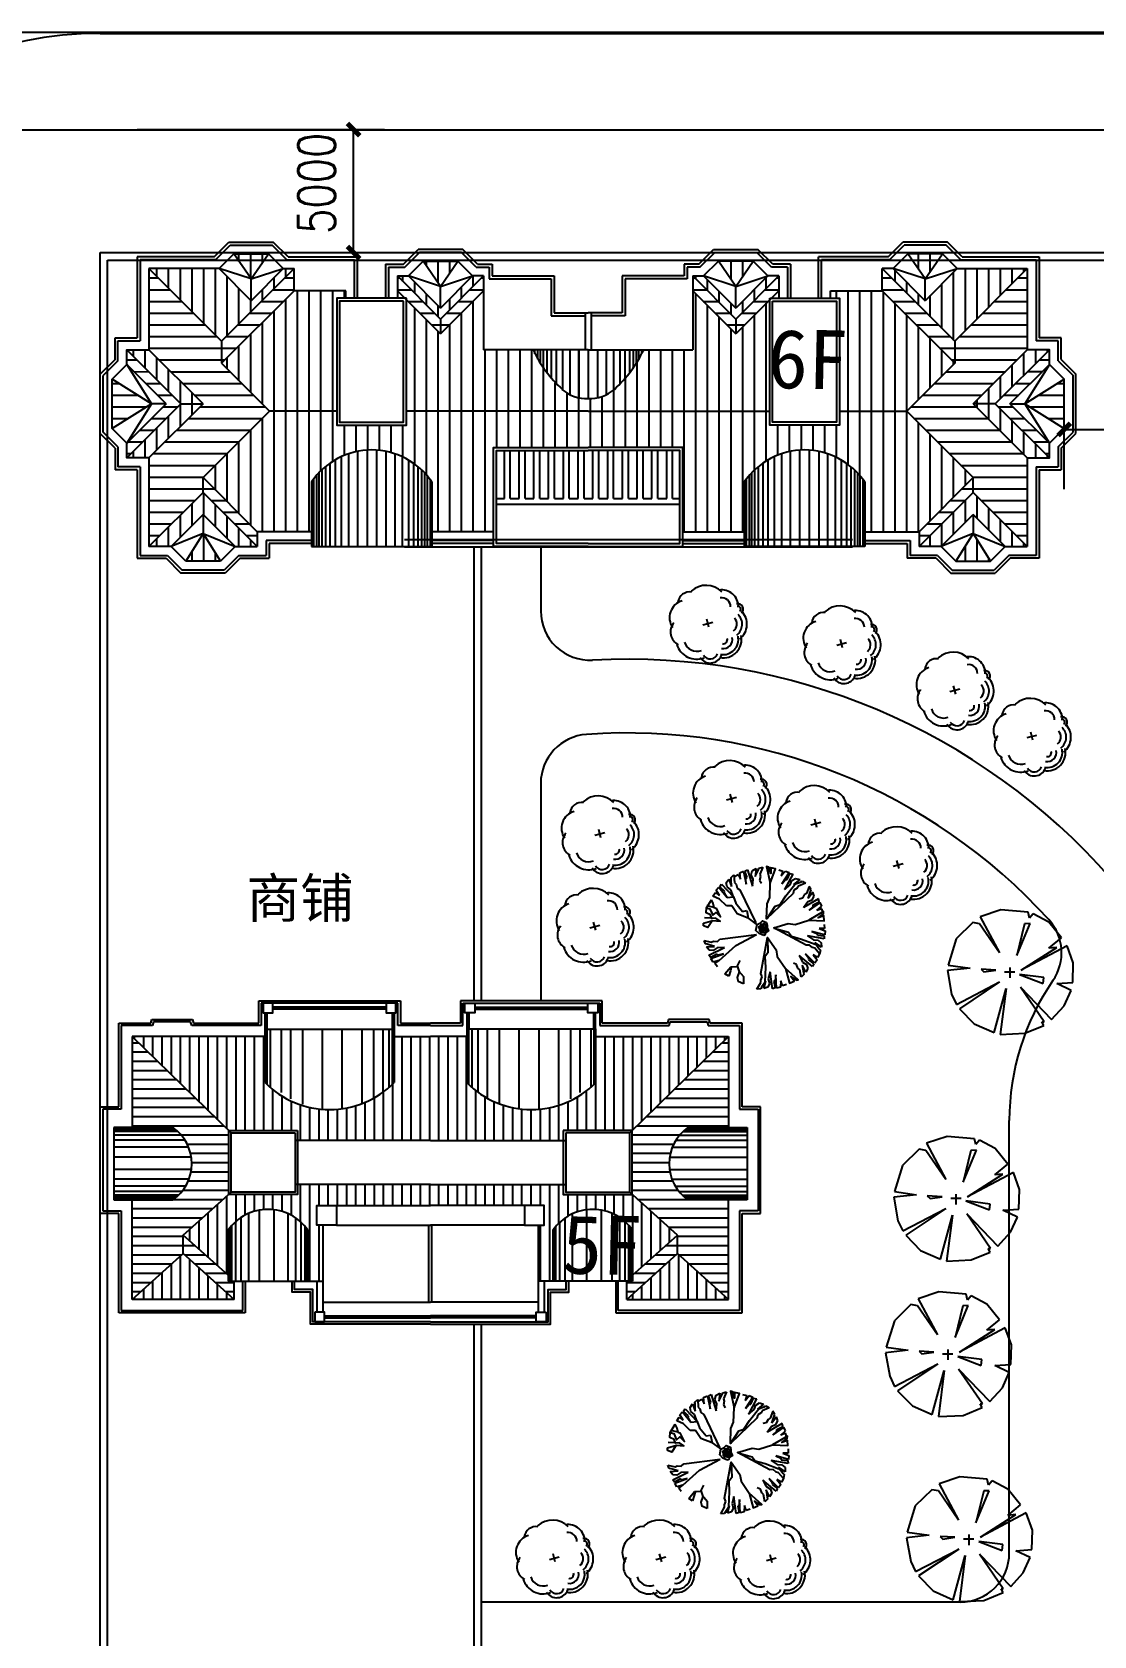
# Model space of a CAD drawing. Extents: x 225694 to 1397201, y -46174 to 794826.
# Drawn here: x 393711 to 436873, y 621625 to 686848 of the extents above; entities that cross this region are included whole.
import ezdxf
from ezdxf.enums import TextEntityAlignment as Align

# ---------------------------------------------------------------- set-up
doc = ezdxf.new("R2010")
doc.units = 0
doc.header["$LTSCALE"] = 0.5
doc.header["$MEASUREMENT"] = 0
doc.linetypes.add('X11', pattern=[6, 5, -1])
for name, color, linetype in [('0-PD', 223, 'Continuous'), ('08-树', 73, 'Continuous'), ('2', 3, 'Continuous'), ('KJ', 8, 'Continuous'), ('PUB_DIM', 3, 'Continuous'), ('ZJ', 7, 'Continuous'), ('屋顶', 135, 'Continuous'), ('树', 124, 'Continuous'), ('红线', 1, 'Continuous'), ('细', 95, 'Continuous'), ('路', 40, 'Continuous')]:
    doc.layers.add(name, color=color, linetype=linetype)
doc.styles.add('DIM_FONT', font='SIMPLEX.shx', dxfattribs={"width": 0.8})
doc.styles.add('等线体', font='')
doc.styles.get('等线体').set_extended_font_data('黑体')
doc.dimstyles.new('DIMN500', dxfattribs={"dimscale": 5, "dimtxt": 300, "dimasz": 100, "dimexe": 250, "dimexo": 300, "dimgap": 150, "dimtad": 1, "dimdec": 0, "dimzin": 0, "dimdsep": 46, "dimtxsty": 'DIM_FONT', "dimcen": 0.09, "dimclrt": 7, "dimazin": 2, "dimtfac": 1, "dimtdec": 0, "dimtix": 1, "dimtmove": 2, "dimatfit": 3, "dimfxl": 1, "dimtolj": 1, "dimtzin": 0, "dimarcsym": 0})
pattern_1 = [(0, (-2429662.5, -3656551.4), (0, 476.25), [])]
pattern_2 = [(90, (-2429662.5, -3656551.4), (-476.25, 3e-14), [])]

# ---------------------------------------------------------------- blocks, each defined once
blk = doc.blocks.new('批杷')
at = {"layer": '08-树', "color": 124}
for p, q in [((-208, 2577), (-55, 2613)), ((-55, 2613), (-172, 2330)), ((-1537, 1977), (-1438, 2120)), ((-1504, 1809), (-1537, 1977)), ((-1438, 2120), (-1325, 1821)), ((-1344, 2194), (-1224, 2295)), ((-1333, 2120), (-1344, 2194)), ((-1325, 1821), (-1333, 2120)), ((-1224, 2295), (-1200, 1990)), ((-1206, 2233), (-1054, 2316)), ((-1200, 1990), (-1137, 1917)), ((-1054, 2316), (-959, 2128)), ((-983, 2387), (-831, 2446)), ((-959, 2128), (-983, 2387)), ((-831, 2446), (-723, 1917)), ((-784, 2446), (-678, 2505)), ((-689, 2188), (-784, 2446)), ((-735, 2140), (-689, 2188)), ((-723, 1917), (-735, 2140)), ((-678, 2505), (-475, 1835)), ((-524, 2306), (-478, 2470)), ((-441, 2129), (-524, 2306)), ((-478, 2470), (-326, 2553)), ((-475, 1835), (-441, 2129)), ((-326, 2553), (-360, 2236)), ((-360, 2236), (-231, 2506)), ((-231, 2506), (-208, 2577)), ((-148, 2236), (-183, 2083)), ((-183, 2083), (-111, 1966)), ((-172, 2330), (-148, 2236)), ((296, 2576), (142, 2607)), ((601, 2507), (767, 2457)), ((767, 2457), (700, 2258)), ((700, 2258), (866, 2457)), ((1016, 2391), (717, 1941)), ((717, 1941), (866, 2108)), ((1166, 2324), (833, 1708)), ((866, 2457), (1016, 2391)), ((866, 2108), (933, 2108)), ((933, 2108), (1049, 2357)), ((1049, 2357), (1166, 2324)), ((1066, 1891), (1132, 2074)), ((1132, 2074), (1282, 2158)), ((1448, 2108), (1199, 1908)), ((1199, 1908), (1481, 2008)), ((1282, 2158), (1448, 2108)), ((1681, 1958), (1398, 1841)), ((1481, 2008), (1548, 2041)), ((1548, 2041), (1681, 1958)), ((-2080, 1437), (-1981, 1580)), ((-1806, 1311), (-2080, 1437)), ((-1981, 1580), (-1812, 1455)), ((-1950, 1675), (-1841, 1796)), ((-1812, 1455), (-1950, 1675)), ((-1841, 1796), (-1506, 1373)), ((-1530, 1034), (-1806, 1311)), ((-1799, 1818), (-1731, 1918)), ((-1597, 1630), (-1799, 1818)), ((-1731, 1918), (-1248, 1412)), ((-1618, 1567), (-1597, 1630)), ((-1506, 1373), (-1618, 1567)), ((-1506, 1373), (-1248, 1412)), ((-1351, 1689), (-1504, 1809)), ((-1248, 1412), (-1351, 1689)), ((-1248, 1412), (-1154, 1152)), ((-1137, 1917), (-1099, 1765)), ((-1099, 1765), (-982, 1692)), ((-982, 1692), (-335, 346)), ((1182, 1542), (102, 510)), ((833, 1708), (1066, 1891)), ((1215, 1675), (1182, 1542)), ((1348, 1758), (1215, 1675)), ((1398, 1841), (1348, 1758)), ((1556, 1354), (1424, 1318)), ((1636, 1489), (1556, 1354)), ((2206, 1320), (1599, 973)), ((1718, 1541), (1636, 1489)), ((1828, 1826), (1718, 1541)), ((1789, 1343), (1882, 1628)), ((1983, 1597), (1789, 1343)), ((1914, 1695), (1828, 1826)), ((1882, 1628), (1914, 1695)), ((1957, 1281), (2037, 1432)), ((2037, 1432), (1983, 1597)), ((2242, 1205), (2206, 1320)), ((-2340, 954), (-2143, 1291)), ((-1312, 1034), (-1530, 1034)), ((-1095, 717), (-1312, 1034)), ((-1154, 1152), (-877, 816)), ((-640, 538), (-1095, 717)), ((-877, 816), (-699, 855)), ((-699, 855), (-640, 538)), ((1599, 973), (1776, 1210)), ((1776, 1210), (1957, 1281)), ((2276, 1172), (1834, 862)), ((1834, 862), (1997, 1016)), ((1995, 1082), (2242, 1205)), ((1997, 1016), (1995, 1082)), ((2151, 853), (2346, 1024)), ((2349, 925), (2151, 853)), ((2346, 1024), (2276, 1172)), ((2403, 760), (2349, 925)), ((-2459, 222), (-2459, 340)), ((-640, 538), (-264, 261)), ((1708, -563), (393, 145)), ((2464, -143), (1944, 3)), ((1944, 3), (2149, -88)), ((2450, 115), (2240, 117)), ((2240, 117), (2481, 20)), ((2447, 288), (2450, 115)), ((2481, 20), (2464, -143)), ((-2383, -509), (-2442, -364)), ((-2442, -364), (-2145, -435)), ((-2310, -521), (-2383, -509)), ((-2342, -622), (-2022, -607)), ((-2236, -760), (-2342, -622)), ((-2022, -607), (-2310, -521)), ((-2145, -435), (-2055, -397)), ((-2055, -397), (-1899, -408)), ((-1899, -408), (-1794, -320)), ((-1825, -1182), (-1154, -571)), ((-1794, -320), (-313, -120)), ((-1154, -571), (-313, -120)), ((-131, -1714), (136, -244)), ((1845, -553), (1708, -563)), ((2447, -305), (1759, -180)), ((1759, -180), (2005, -344)), ((1965, -654), (1845, -553)), ((2005, -344), (2199, -351)), ((2329, -641), (2062, -466)), ((2062, -466), (2244, -703)), ((2149, -88), (2169, -151)), ((2169, -151), (2443, -185)), ((2199, -351), (2325, -467)), ((2325, -467), (2329, -641)), ((2443, -185), (2447, -305)), ((-2240, -963), (-1609, -660)), ((-2166, -1058), (-2240, -963)), ((-2067, -780), (-2236, -760)), ((-1925, -924), (-2166, -1058)), ((-2158, -1104), (-1652, -917)), ((-2076, -1246), (-2158, -1104)), ((-1825, -1182), (-2076, -1246)), ((-1905, -671), (-2067, -780)), ((-1996, -1305), (-1825, -1182)), ((-1871, -963), (-1925, -924)), ((-1609, -660), (-1905, -671)), ((-1652, -917), (-1871, -963)), ((1321, -1348), (1197, -1290)), ((1429, -980), (1563, -1244)), ((1968, -1427), (1429, -980)), ((1563, -1244), (1729, -1345)), ((1680, -912), (1814, -1091)), ((2062, -1293), (1680, -912)), ((1814, -1091), (1801, -1156)), ((1801, -1156), (2023, -1319)), ((2060, -676), (1965, -654)), ((1994, -957), (2157, -1159)), ((2176, -1062), (1994, -957)), ((2258, -908), (2060, -676)), ((2157, -1159), (2062, -1293)), ((2258, -908), (2176, -1062)), ((2244, -703), (2296, -756)), ((2296, -756), (2258, -908)), ((-1891, -1443), (-1996, -1305)), ((-1431, -1818), (-1589, -1719)), ((-138, -1986), (-80, -1841)), ((-80, -1841), (-131, -1714)), ((249, -1643), (169, -1928)), ((169, -1928), (222, -2115)), ((342, -2337), (249, -1643)), ((480, -1763), (457, -1986)), ((502, -2303), (480, -1763)), ((1377, -1495), (1321, -1348)), ((1449, -1560), (1377, -1495)), ((1508, -1860), (1449, -1560)), ((1615, -1746), (1508, -1860)), ((1553, -1378), (1596, -1674)), ((1700, -1661), (1553, -1378)), ((1596, -1674), (1615, -1746)), ((1782, -1508), (1700, -1661)), ((1729, -1345), (1782, -1508)), ((2023, -1319), (1968, -1427)), ((-837, -2135), (-1055, -2036)), ((-290, -2343), (-130, -2083)), ((-133, -2333), (-290, -2343)), ((-130, -2083), (-138, -1986)), ((-99, -2267), (-133, -2333)), ((71, -2020), (-99, -2267)), ((-14, -2328), (71, -2020)), ((150, -2270), (-14, -2328)), ((222, -2115), (150, -2270)), ((456, -2295), (342, -2337)), ((457, -1986), (403, -2025)), ((403, -2025), (456, -2295)), ((662, -2269), (502, -2303)), ((679, -2009), (662, -2269)), ((743, -2210), (679, -2009)), ((907, -2153), (743, -2210))]:
    blk.add_line(p, q, dxfattribs=at)
for points in [[(252, 1958), (468, 2540), (268, 2590), (268, 2357), (185, 2607), (102, 2640), (252, 1958)], [(119, 527), (102, 510), (119, 1126), (235, 1375), (252, 1958)], [(119, 527), (451, 1026), (650, 1093), (883, 1442), (1249, 1908)], [(-2459, 340), (-2083, 439), (-1787, 420), (-1965, 538), (-2123, 519), (-2182, 677), (-2360, 756), (-2340, 954), (-2202, 915), (-2083, 657), (-1945, 776), (-1767, 598), (-1925, 915), (-2024, 954), (-2063, 1133), (-2143, 1291)], [(-2024, 974), (-2202, 1014), (-2321, 1034)], [(1816, 451), (2437, 425), (2423, 630), (2201, 558), (2413, 714), (2419, 804), (1816, 451)], [(-2103, 439), (-2281, 162), (-2459, 222)], [(-2143, 538), (-2419, 558)], [(414, 135), (393, 145), (984, 320), (1257, 286), (1816, 451)], [(414, 135), (992, -27), (1117, -196), (1521, -309), (2077, -513)], [(133, -267), (157, -867), (35, -1038), (52, -1457), (30, -2049)], [(133, -267), (136, -244), (485, -752), (537, -1022), (866, -1503)], [(-1352, -1442), (-1095, -1422), (-976, -1185)], [(-1589, -1719), (-1352, -1442)], [(-1332, -1462), (-1371, -1601), (-1431, -1818)], [(-1095, -1403), (-1015, -1640)], [(-1015, -1640), (-1095, -1878), (-1055, -2036)], [(-1035, -1601), (-837, -1838), (-837, -2135)], [(866, -1503), (1034, -2102), (1225, -2025), (1088, -1836), (1302, -1989), (1388, -1967), (866, -1503)]]:
    blk.add_lwpolyline(points, dxfattribs=at)
for points in [[(-14, -172), (-197, -89), (-330, 44), (-280, 277), (-147, 344), (-64, 427), (102, 360), (119, 244), (119, 144), (185, 27), (52, -56), (36, -139)], [(-35, -51), (-138, -31), (-178, 9), (-178, 88), (-187, 117), (-207, 191), (-138, 236), (-109, 300), (-20, 290), (5, 330), (34, 270), (59, 251), (54, 147), (103, 93), (103, 48), (79, 38), (64, -11), (39, -26), (24, -51)], [(-114, 33), (-138, 78), (-138, 132), (-104, 196), (-99, 226), (-54, 246), (-40, 201), (-15, 206), (-5, 191), (20, 157), (29, 127), (29, 97), (15, 48), (10, 33), (-5, 18), (-25, 18), (-25, -1), (-64, -1), (-69, 18), (-79, 28)], [(-74, 112), (-64, 167), (-40, 172), (-30, 152), (-10, 132), (-10, 107), (-30, 93), (-30, 78), (-49, 83), (-74, 93)]]:
    blk.add_lwpolyline(points, close=True, dxfattribs=at)
blk = doc.blocks.new('桂花')
at = {"layer": '08-树', "linetype": 'ByBlock'}
for p, q in [((0, 0), (-316, 0)), ((-149, -187), (-149, 195))]:
    blk.add_line(p, q, dxfattribs=at)
for centre, radius, start, end in [((-612, 656), 626, 75.25333, 173.88926), ((-367, 1210), 204, 31.9374, 177.28646), ((-367, 1210), 110, 31.9374, 177.28646), ((79, 732), 688, 22.6842, 120.58139), ((79, 732), 509, 22.6842, 120.58139), ((-743, 93), 815, 118.84094, 207.99249), ((-612, 656), 332, 75.25333, 173.88926), ((79, 732), 314, 22.6842, 120.58139), ((574, 395), 344, 335.05145, 87.04818), ((574, 395), 565, 335.05145, 87.04818), ((574, 395), 687, 335.05145, 87.04818), ((574, 395), 158, 335.05145, 87.04818), ((868, -183), 294, 286.7742, 55.27854), ((868, -183), 443, 286.7742, 55.27854), ((-1031, -465), 437, 155.37629, 247.63718), ((287, -545), 475, 271.89809, 6.29095), ((287, -545), 769, 271.89809, 6.29095), ((-552, -692), 652, 181.43938, 289.22617), ((-59, -897), 543, 216.09834, 316.34387)]:
    blk.add_arc(centre, radius, start, end, dxfattribs=at)
blk = doc.blocks.new('GUIHUA')
at = {"layer": '树', "linetype": 'ByBlock', "xscale": 1.0944, "yscale": 1.0944, "zscale": 1.0944}
blk.add_blockref('桂花', (169, -8), dxfattribs=at)
blk = doc.blocks.new('棕榈')
at = {"layer": '树', "color": 64, "linetype": 'Continuous'}
for p, q in [((-172, 1067), (-553, 940)), ((-553, 940), (-196, 270)), ((336, 1025), (-172, 1067)), ((360, 916), (336, 1025)), ((426, 996), (360, 916)), ((717, 842), (426, 996)), ((-688, 831), (-995, 530)), ((-566, 808), (-688, 831)), ((-196, 270), (-566, 808)), ((127, 220), (373, 813)), ((270, 808), (127, 220)), ((373, 813), (270, 808)), ((953, 551), (717, 842)), ((-995, 530), (-1146, 45)), ((1056, 402), (209, -50)), ((209, -50), (863, 371)), ((715, 357), (953, 551)), ((863, 371), (715, 357)), ((1170, 85), (1056, 402)), ((-1146, 45), (-738, -11)), ((0, -192), (0, 0)), ((1159, -278), (1170, 85)), ((-738, -11), (-1159, -58)), ((-1159, -58), (-1080, -495)), ((-990, -683), (-193, -267)), ((-193, -267), (-937, -763)), ((-537, -32), (-487, -82)), ((-265, -48), (-537, -32)), ((-487, -82), (-265, -48)), ((88, -84), (-103, -84)), ((177, -127), (611, -294)), ((625, -185), (177, -127)), ((611, -294), (625, -185)), ((863, -297), (1159, -278)), ((1130, -424), (863, -297)), ((-1080, -495), (-990, -683)), ((-294, -1205), (-73, -388)), ((-73, -388), (-180, -1239)), ((633, -1004), (193, -363)), ((193, -363), (770, -961)), ((1003, -707), (1130, -424)), ((-937, -763), (-662, -1041)), ((770, -961), (1003, -707)), ((-662, -1041), (-294, -1205)), ((275, -1218), (627, -1072)), ((627, -1072), (590, -1004)), ((590, -1004), (633, -1004)), ((-180, -1239), (275, -1218))]:
    blk.add_line(p, q, dxfattribs=at)
blk = doc.blocks.new('_ArchTick')
at = {"color": 0, "linetype": 'ByBlock'}
blk.add_lwpolyline([(-0.5, -0.5, 0.4, 0.4, 0), (0.5, 0.5, 0.4, 0.4, 0)], format="xyseb", dxfattribs=at)
blk = doc.blocks.new('*U52')
at = {"color": 0, "lineweight": -2}
for p, q in [((397983, 682879), (408030, 682879)), ((406780, 677879), (406780, 682879)), ((406780, 682879), (406780, 682879)), ((406780, 682879), (406780, 682879)), ((397983, 677879), (408030, 677879)), ((406780, 677879), (406780, 677879)), ((406780, 677879), (406780, 677879))]:
    blk.add_line(p, q, dxfattribs=at)
at = {"layer": 'DEFPOINTS', "color": 0}
for p in [(396483, 682879), (396483, 677879)]:
    blk.add_point(p, dxfattribs=at)
at = {"color": 0, "lineweight": -2, "xscale": 500, "yscale": 500, "zscale": 500}
for p, rotation in [((406780, 682879), 270), ((406780, 677879), 90)]:
    blk.add_blockref('_ArchTick', p, dxfattribs=dict(at, rotation=rotation))
at = {"color": 7, "insert": (405280, 680700), "char_height": 1500, "width": 0.000000001, "attachment_point": 5, "rotation": 90, "style": 'DIM_FONT'}
blk.add_mtext('\\A1;5000', dxfattribs=at)
blk = doc.blocks.new('WD-2')
at = {"layer": 'KJ', "linetype": 'Continuous'}
h = blk.add_hatch(dxfattribs=at)
h.set_pattern_fill('LINE,_O', color=256, scale=150)
h.set_pattern_definition(pattern_1)
h.paths.add_polyline_path([(5380, 5980), (3430, 7930), (3430, 8830), (480, 11780), (480, 8480), (2680, 6280), (480, 4080), (480, 480), (2680, 2680), (2680, 3280)])
h.paths.add_polyline_path([(1780, 6280), (-420, 8480), (-420, 7884), (1184, 6280), (-420, 4676), (-420, 4080)])
h.paths.add_polyline_path([(33980, 6280), (36180, 8480), (36180, 11780), (33230, 8830), (33230, 7930), (31280, 5980), (33980, 3280), (33980, 2680), (36180, 480), (36180, 4080)])
h.paths.add_polyline_path([(30280, 11780), (30280, 10880), (33230, 7930), (33230, 8830)])
h.paths.add_polyline_path([(6380, 10880), (6380, 11780), (3430, 8830), (3430, 7930)])
h.paths.add_polyline_path([(35476, 6280), (37080, 7884), (37080, 8480), (34880, 6280), (37080, 4080), (37080, 4676)])
h.paths.add_polyline_path([(2680, 3280), (2680, 2680), (4880, 480), (4880, 1080)], flags=16)
h.paths.add_polyline_path([(33980, 2680), (33980, 3280), (31780, 1080), (31780, 480)], flags=16)
h = blk.add_hatch(dxfattribs=at)
h.set_pattern_fill('LINE,_O', color=256, scale=150, angle=90)
h.set_pattern_definition(pattern_2)
h.paths.add_polyline_path([(3326, 11780), (480, 11780), (3430, 8830), (6380, 11780), (5934, 11780), (4630, 10476)])
h.paths.add_polyline_path([(8110, 10580), (8480, 10580), (8480, 10880), (6380, 10880), (3430, 7930), (5380, 5980), (8110, 5980)])
h.paths.add_polyline_path([(31280, 5980), (28550, 5980), (28550, 5410), (25710, 5410), (25710, 5980), (18330, 5980), (10950, 5980), (10950, 5410), (8110, 5410), (8110, 5980), (5380, 5980), (2680, 3280), (4880, 1080), (7083, 1080), (7083, 3103, -0.244186), (9533, 4410, -0.244186), (11983, 3103), (11983, 1080), (14480, 1080), (14480, 4510), (18330, 4510), (22180, 4510), (22180, 1080), (24677, 1080), (24677, 3103, -0.244186), (27127, 4410, -0.244186), (29577, 3103), (29577, 1080), (31780, 1080), (33980, 3280)])
h.paths.add_polyline_path([(2680, 2680), (480, 480), (1376, 480), (2680, 1784), (3984, 480), (4880, 480)])
h.paths.add_polyline_path([(33980, 2680), (31780, 480), (32676, 480), (33980, 1784), (35284, 480), (36180, 480)])
h.paths.add_polyline_path([(36180, 11780), (33334, 11780), (32030, 10476), (30726, 11780), (30280, 11780), (33230, 8830)])
h.paths.add_polyline_path([(30280, 10880), (28180, 10880), (28180, 10580), (28550, 10580), (28550, 5980), (31280, 5980), (33230, 7930)])
h.paths.add_polyline_path([(25710, 10510), (24330, 9130), (22580, 10880), (22580, 8480), (20590, 8480, -0.094946), (19397, 6866, -0.180763), (18330, 6494, -0.180763), (17263, 6866, -0.094946), (16070, 8480), (14080, 8480), (14080, 10880), (12330, 9130), (10950, 10510), (10950, 5980), (18330, 5980), (25710, 5980)])
h = blk.add_hatch(dxfattribs=at)
h.set_pattern_fill('LINE,_O', color=256, scale=150, angle=90)
h.set_pattern_definition(pattern_2)
h.paths.add_polyline_path([(32734, 12380), (31326, 12380), (32030, 11359)])
h.paths.add_polyline_path([(25034, 12080), (23626, 12080), (24330, 11059)])
h.paths.add_polyline_path([(12330, 11059), (13034, 12080), (11626, 12080)])
h.paths.add_polyline_path([(5334, 12380), (3926, 12380), (4630, 11359)])
h.paths.add_polyline_path([(3384, -120), (2680, 1006), (1976, -120)])
h.paths.add_polyline_path([(34684, -120), (33980, 1006), (33276, -120)])
h = blk.add_hatch(dxfattribs=at)
h.set_pattern_fill('LINE,_O', color=256, scale=150)
h.set_pattern_definition(pattern_1)
h.paths.add_polyline_path([(14080, 10880), (14080, 11480), (12330, 9730), (12330, 9130)])
h.paths.add_polyline_path([(12330, 9730), (10580, 11480), (10580, 10880), (10880, 10580), (10950, 10580), (10950, 10510), (12330, 9130)])
h.paths.add_polyline_path([(25710, 10510), (25710, 10580), (25780, 10580), (26080, 10880), (26080, 11480), (24330, 9730), (24330, 9130)])
h.paths.add_polyline_path([(22580, 11480), (22580, 10880), (24330, 9130), (24330, 9730)])
h = blk.add_hatch(dxfattribs=at)
h.set_pattern_fill('LINE,_O', color=256, scale=150, angle=90)
h.set_pattern_definition(pattern_2)
h.paths.add_polyline_path([(12330, 10176), (11026, 11480), (10580, 11480), (12330, 9730), (14080, 11480), (13634, 11480)])
h.paths.add_polyline_path([(24330, 10176), (23026, 11480), (22580, 11480), (24330, 9730), (26080, 11480), (25634, 11480)])
h = blk.add_hatch(dxfattribs=at)
h.set_pattern_fill('LINE,_O', color=256, scale=150, angle=90)
h.set_pattern_definition(pattern_2)
h.paths.add_polyline_path([(480, 8480), (-420, 8480), (1780, 6280), (2680, 6280)])
h.paths.add_polyline_path([(2680, 6280), (1780, 6280), (-420, 4080), (480, 4080)])
h.paths.add_polyline_path([(34880, 6280), (33980, 6280), (36180, 4080), (37080, 4080)])
h.paths.add_polyline_path([(37080, 8480), (36180, 8480), (33980, 6280), (34880, 6280)])
h = blk.add_hatch(dxfattribs=at)
h.set_pattern_fill('LINE,_O', color=256, scale=150)
h.set_pattern_definition(pattern_1)
h.paths.add_polyline_path([(584, 6280), (-1020, 7284), (-1020, 5276)])
h = blk.add_hatch(dxfattribs=at)
h.set_pattern_fill('LINE,_O', color=256, scale=150)
h.set_pattern_definition(pattern_1)
h.paths.add_polyline_path([(37680, 7284), (36076, 6280), (37680, 5276)])
for p, q in [((16170, 8320), (16170, 8480)), ((16290, 8102), (16290, 8480)), ((16390, 7938), (16390, 8480)), ((16510, 7756), (16510, 8480)), ((16660, 7550), (16660, 8480)), ((16840, 7326), (16840, 8480)), ((17050, 7094), (17050, 8480)), ((17300, 6852), (17300, 8480)), ((17600, 6660), (17600, 8480)), ((17950, 6531), (17950, 8480)), ((17960, 6533), (17960, 8480)), ((18340, 6494), (18340, 8480)), ((18720, 6533), (18720, 8480)), ((19080, 6660), (19080, 8480)), ((19380, 6852), (19380, 8480)), ((19630, 7094), (19630, 8480)), ((19840, 7326), (19840, 8480)), ((20020, 7550), (20020, 8480)), ((20170, 7756), (20170, 8480)), ((20290, 7938), (20290, 8480)), ((20390, 8102), (20390, 8480)), ((20510, 8320), (20510, 8480)), ((8043, 3997), (8043, 480)), ((8293, 4128), (8293, 480)), ((8593, 4249), (8593, 480)), ((8953, 4347), (8953, 480)), ((9343, 4402), (9343, 480)), ((9733, 4402), (9733, 480)), ((10113, 4347), (10113, 480)), ((10473, 4249), (10473, 480)), ((10773, 4128), (10773, 480)), ((11023, 3997), (11023, 480)), ((14926, 2435), (14926, 4390)), ((15166, 2435), (15166, 4390)), ((15526, 2435), (15526, 4390)), ((15766, 2435), (15766, 4390)), ((16126, 2435), (16126, 4390)), ((16366, 2435), (16366, 4390)), ((16726, 2435), (16726, 4390)), ((16966, 2435), (16966, 4390)), ((17326, 2435), (17326, 4390)), ((17566, 2435), (17566, 4390)), ((17926, 2435), (17926, 4390)), ((18166, 2435), (18166, 4390)), ((18526, 2435), (18526, 4390)), ((18766, 2435), (18766, 4390)), ((19126, 2435), (19126, 4390)), ((19366, 2435), (19366, 4390)), ((19726, 2435), (19726, 4390)), ((19966, 2435), (19966, 4390)), ((20326, 2435), (20326, 4390)), ((20566, 2435), (20566, 4390)), ((20926, 2435), (20926, 4390)), ((21166, 2435), (21166, 4390)), ((21526, 2435), (21526, 4390)), ((21766, 2435), (21766, 4390)), ((25637, 3997), (25637, 480)), ((25887, 4128), (25887, 480)), ((26187, 4249), (26187, 480)), ((26547, 4347), (26547, 480)), ((26927, 4402), (26927, 480)), ((27317, 4402), (27317, 480)), ((27707, 4347), (27707, 480)), ((28067, 4249), (28067, 480)), ((28367, 4128), (28367, 480)), ((28617, 3997), (28617, 480)), ((7283, 3363), (7283, 480)), ((7383, 3473), (7383, 480)), ((7503, 3593), (7503, 480)), ((7653, 3725), (7653, 480)), ((7833, 3874), (7833, 480)), ((11233, 3874), (11233, 480)), ((11413, 3725), (11413, 480)), ((11563, 3593), (11563, 480)), ((11683, 3473), (11683, 480)), ((11783, 3363), (11783, 480)), ((24877, 3363), (24877, 480)), ((24977, 3473), (24977, 480)), ((25097, 3593), (25097, 480)), ((25247, 3725), (25247, 480)), ((25427, 3874), (25427, 480)), ((28827, 3874), (28827, 480)), ((29007, 3725), (29007, 480)), ((29157, 3593), (29157, 480)), ((29277, 3473), (29277, 480)), ((29377, 3363), (29377, 480)), ((7163, 3214), (7163, 480)), ((11903, 3214), (11903, 480)), ((24757, 3214), (24757, 480)), ((29497, 3214), (29497, 480)), ((14600, 2435), (14926, 2435)), ((14600, 2195), (22060, 2195)), ((15166, 2435), (15526, 2435)), ((15766, 2435), (16126, 2435)), ((16366, 2435), (16726, 2435)), ((16966, 2435), (17326, 2435)), ((17566, 2435), (17926, 2435)), ((18166, 2435), (18526, 2435)), ((18766, 2435), (19126, 2435)), ((19366, 2435), (19726, 2435)), ((19966, 2435), (20326, 2435)), ((20566, 2435), (20926, 2435)), ((21166, 2435), (21526, 2435)), ((21766, 2435), (22060, 2435))]:
    blk.add_line(p, q, dxfattribs=at)
at = {"layer": '屋顶'}
for p, q in [((3128, 12260), (3728, 12860)), ((3177, 12140), (3777, 12740)), ((3728, 12860), (5532, 12860)), ((3777, 12740), (5483, 12740)), ((6083, 12140), (5483, 12740)), ((6132, 12260), (5532, 12860)), ((10828, 11960), (11428, 12560)), ((10877, 11840), (11477, 12440)), ((13232, 12560), (11428, 12560)), ((13183, 12440), (11477, 12440)), ((13783, 11840), (13183, 12440)), ((13832, 11960), (13232, 12560)), ((22828, 11960), (23428, 12560)), ((22877, 11840), (23477, 12440)), ((23428, 12560), (25232, 12560)), ((23477, 12440), (25183, 12440)), ((25783, 11840), (25183, 12440)), ((25832, 11960), (25232, 12560)), ((30528, 12260), (31128, 12860)), ((30577, 12140), (31177, 12740)), ((32932, 12860), (31128, 12860)), ((32883, 12740), (31177, 12740)), ((33483, 12140), (32883, 12740)), ((33532, 12260), (32932, 12860)), ((3128, 12260), (0, 12260)), ((0, 12260), (0, 8960)), ((3177, 12140), (120, 12140)), ((120, 12140), (120, 8840)), ((3326, 11780), (480, 11780)), ((480, 11780), (3430, 8830)), ((480, 11780), (480, 8480)), ((3326, 11780), (3926, 12380)), ((4630, 11359), (3326, 11780)), ((3326, 11780), (4630, 10476)), ((6380, 11780), (3430, 8830)), ((4630, 11359), (3926, 12380)), ((3926, 12380), (5334, 12380)), ((4630, 11359), (5334, 12380)), ((4630, 11359), (5934, 11780)), ((5934, 11780), (4630, 10476)), ((5934, 11780), (5334, 12380)), ((5934, 11780), (6380, 11780)), ((6083, 12140), (8840, 12140)), ((6132, 12260), (8960, 12260)), ((6380, 10880), (6380, 11780)), ((8840, 10580), (8840, 12140)), ((8960, 10580), (8960, 12260)), ((10100, 11960), (10100, 10580)), ((10100, 11960), (10828, 11960)), ((10220, 11840), (10220, 10580)), ((10220, 11840), (10877, 11840)), ((11026, 11480), (11626, 12080)), ((12330, 11059), (11626, 12080)), ((11626, 12080), (13034, 12080)), ((12330, 11059), (13034, 12080)), ((13634, 11480), (13034, 12080)), ((13783, 11840), (14310, 11840)), ((13832, 11960), (14430, 11960)), ((14310, 11840), (14310, 11360)), ((14310, 11840), (14310, 11360)), ((14430, 11960), (14430, 11480)), ((14430, 11960), (14430, 11480)), ((22230, 11960), (22230, 11480)), ((22230, 11960), (22230, 11480)), ((22828, 11960), (22230, 11960)), ((22350, 11840), (22350, 11360)), ((22350, 11840), (22350, 11360)), ((22877, 11840), (22350, 11840)), ((23026, 11480), (23626, 12080)), ((24330, 11059), (23626, 12080)), ((25034, 12080), (23626, 12080)), ((24330, 11059), (25034, 12080)), ((25634, 11480), (25034, 12080)), ((26440, 11840), (25783, 11840)), ((26560, 11960), (25832, 11960)), ((26440, 11840), (26440, 10580)), ((26560, 11960), (26560, 10580)), ((27700, 10580), (27700, 12260)), ((30528, 12260), (27700, 12260)), ((27820, 10580), (27820, 12140)), ((30577, 12140), (27820, 12140)), ((30726, 11780), (30280, 11780)), ((30280, 10880), (30280, 11780)), ((30280, 11780), (33230, 8830)), ((30726, 11780), (31326, 12380)), ((30726, 11780), (32030, 10476)), ((32030, 11359), (30726, 11780)), ((32030, 11359), (31326, 12380)), ((32734, 12380), (31326, 12380)), ((32030, 11359), (32734, 12380)), ((33334, 11780), (32030, 10476)), ((32030, 11359), (33334, 11780)), ((33334, 11780), (32734, 12380)), ((36180, 11780), (33230, 8830)), ((33334, 11780), (36180, 11780)), ((33483, 12140), (36540, 12140)), ((33532, 12260), (36660, 12260)), ((36180, 11780), (36180, 8480)), ((36540, 12140), (36540, 8840)), ((36660, 12260), (36660, 8960)), ((4630, 10476), (4630, 11359)), ((10580, 11480), (10580, 10580)), ((10580, 11480), (11026, 11480)), ((10580, 11480), (12330, 9730)), ((11026, 11480), (12330, 10176)), ((12330, 11059), (11026, 11480)), ((13634, 11480), (12330, 10176)), ((12330, 11059), (13634, 11480)), ((14080, 11480), (12330, 9730)), ((14080, 11480), (13634, 11480)), ((14080, 11480), (14080, 8480)), ((14310, 11360), (16830, 11360)), ((14430, 11480), (16950, 11480)), ((16830, 11360), (16830, 9860)), ((16950, 11480), (16950, 9980)), ((22230, 11480), (19710, 11480)), ((19710, 11480), (19710, 9980)), ((22350, 11360), (19830, 11360)), ((19830, 11360), (19830, 9860)), ((22580, 11480), (22580, 8480)), ((22580, 11480), (23026, 11480)), ((22580, 11480), (24330, 9730)), ((24330, 11059), (23026, 11480)), ((23026, 11480), (24330, 10176)), ((24330, 11059), (25634, 11480)), ((25634, 11480), (24330, 10176)), ((26080, 11480), (24330, 9730)), ((26080, 11480), (25634, 11480)), ((26080, 11480), (26080, 10580)), ((32030, 10476), (32030, 11359)), ((6380, 10880), (3430, 7930)), ((8480, 10880), (6380, 10880)), ((8480, 10580), (8480, 10880)), ((10580, 10880), (12330, 9130)), ((12330, 10176), (12330, 11059)), ((14080, 10880), (12330, 9130)), ((22580, 10880), (24330, 9130)), ((24330, 10176), (24330, 11059)), ((26080, 10880), (24330, 9130)), ((28180, 10580), (28180, 10880)), ((28180, 10880), (30280, 10880)), ((30280, 10880), (33230, 7930)), ((16830, 9860), (18211, 9860)), ((16950, 9980), (18330, 9980)), ((18211, 9980), (18211, 8480)), ((19710, 9980), (18330, 9980)), ((18449, 9980), (18449, 8480)), ((19830, 9860), (18449, 9860)), ((12330, 9730), (12330, 9130)), ((24330, 9730), (24330, 9130)), ((-900, 8960), (0, 8960)), ((-900, 8082), (-900, 8960)), ((-780, 8840), (120, 8840)), ((-780, 8033), (-780, 8840)), ((1780, 6280), (-420, 8480)), ((2680, 6280), (480, 8480)), ((3430, 8830), (3430, 7930)), ((18330, 8480), (14080, 8480)), ((18330, 8480), (22580, 8480)), ((33230, 8830), (33230, 7930)), ((33980, 6280), (36180, 8480)), ((34880, 6280), (37080, 8480)), ((37440, 8840), (36540, 8840)), ((37560, 8960), (36660, 8960)), ((37440, 8033), (37440, 8840)), ((37560, 8082), (37560, 8960)), ((-900, 8082), (-1500, 7482)), ((-780, 8033), (-1380, 7433)), ((1184, 6280), (-420, 7884)), ((-420, 7884), (584, 6280)), ((3430, 7930), (5380, 5980)), ((33230, 7930), (31280, 5980)), ((35476, 6280), (37080, 7884)), ((37080, 7884), (36076, 6280)), ((37440, 8033), (38040, 7433)), ((37560, 8082), (38160, 7482)), ((-1500, 5078), (-1500, 7482)), ((-1380, 5127), (-1380, 7433)), ((584, 6280), (-1020, 7284)), ((36076, 6280), (37680, 7284)), ((38040, 5127), (38040, 7433)), ((38160, 5078), (38160, 7482)), ((584, 6280), (-1020, 5276)), ((1184, 6280), (-420, 4676)), ((1780, 6280), (-420, 4080)), ((584, 6280), (-420, 4676)), ((2680, 6280), (480, 4080)), ((1184, 6280), (584, 6280)), ((1780, 6280), (2680, 6280)), ((2680, 3280), (5380, 5980)), ((8110, 5980), (5380, 5980)), ((18330, 5980), (10950, 5980)), ((18330, 5980), (25710, 5980)), ((28550, 5980), (31280, 5980)), ((33980, 3280), (31280, 5980)), ((33980, 6280), (36180, 4080)), ((34880, 6280), (33980, 6280)), ((34880, 6280), (37080, 4080)), ((35476, 6280), (36076, 6280)), ((35476, 6280), (37080, 4676)), ((36076, 6280), (37680, 5276)), ((36076, 6280), (37080, 4676)), ((-900, 4478), (-1500, 5078)), ((-780, 4527), (-1380, 5127)), ((37440, 4527), (38040, 5127)), ((37560, 4478), (38160, 5078)), ((-900, 4478), (-900, 3600)), ((-780, 4527), (-780, 3720)), ((480, 4080), (480, 480)), ((36180, 4080), (36180, 480)), ((37440, 4527), (37440, 3720)), ((37560, 4478), (37560, 3600)), ((0, 3600), (-900, 3600)), ((120, 3720), (-780, 3720)), ((0, 3600), (0, 0)), ((120, 3720), (120, 120)), ((2680, 2680), (2680, 3280)), ((4880, 1080), (2680, 3280)), ((31780, 1080), (33980, 3280)), ((33980, 2680), (33980, 3280)), ((36540, 3720), (36540, 120)), ((36540, 3720), (37440, 3720)), ((36660, 3600), (36660, 0)), ((36660, 3600), (37560, 3600)), ((480, 480), (2680, 2680)), ((4880, 480), (2680, 2680)), ((7083, 3103), (7083, 480)), ((11983, 3103), (11983, 480)), ((24677, 3103), (24677, 480)), ((24677, 3103), (24677, 480)), ((29577, 3103), (29577, 480)), ((29577, 3103), (29577, 480)), ((31780, 480), (33980, 2680)), ((36180, 480), (33980, 2680)), ((1376, 480), (2680, 1784)), ((3984, 480), (2680, 1784)), ((2680, 1784), (2680, 1006)), ((32676, 480), (33980, 1784)), ((35284, 480), (33980, 1784)), ((33980, 1784), (33980, 1006)), ((2680, 1006), (1376, 480)), ((2680, 1006), (1976, -120)), ((2680, 1006), (3984, 480)), ((2680, 1006), (3384, -120)), ((4880, 1080), (4880, 480)), ((7083, 1080), (4880, 1080)), ((5240, 720), (5240, 120)), ((7083, 720), (5240, 720)), ((14483, 1080), (11983, 1080)), ((14483, 720), (11983, 720)), ((22177, 1080), (24677, 1080)), ((22177, 720), (24677, 720)), ((29577, 1080), (31780, 1080)), ((29577, 720), (31420, 720)), ((31420, 720), (31420, 120)), ((31780, 1080), (31780, 480)), ((33980, 1006), (32676, 480)), ((33980, 1006), (33276, -120)), ((33980, 1006), (35284, 480)), ((33980, 1006), (34684, -120)), ((0, 0), (1178, 0)), ((120, 120), (1227, 120)), ((1376, 480), (480, 480)), ((1178, 0), (1778, -600)), ((1227, 120), (1827, -480)), ((1976, -120), (1376, 480)), ((3984, 480), (3384, -120)), ((4133, 120), (3533, -480)), ((4182, 0), (3582, -600)), ((3984, 480), (4880, 480)), ((4133, 120), (5240, 120)), ((4182, 0), (5360, 0)), ((5360, 600), (5360, 0)), ((7083, 600), (5360, 600)), ((7083, 480), (11983, 480)), ((14483, 600), (11983, 600)), ((22177, 600), (24677, 600)), ((29577, 480), (24677, 480)), ((29577, 480), (24677, 480)), ((29577, 600), (31300, 600)), ((31300, 600), (31300, 0)), ((32478, 0), (31300, 0)), ((32527, 120), (31420, 120)), ((32676, 480), (31780, 480)), ((32478, 0), (33078, -600)), ((32527, 120), (33127, -480)), ((32676, 480), (33276, -120)), ((34684, -120), (35284, 480)), ((35433, 120), (34833, -480)), ((35482, 0), (34882, -600)), ((35284, 480), (36180, 480)), ((36540, 120), (35433, 120)), ((36660, 0), (35482, 0)), ((3582, -600), (1778, -600)), ((3533, -480), (1827, -480)), ((3384, -120), (1976, -120)), ((33078, -600), (34882, -600)), ((33127, -480), (34833, -480)), ((33276, -120), (34684, -120))]:
    blk.add_line(p, q, dxfattribs=at)
for points in [[(10950, 10580), (8110, 10580), (8110, 5410), (10950, 5410)], [(10830, 10460), (8230, 10460), (8230, 5530), (10830, 5530)], [(25710, 10580), (28550, 10580), (28550, 5410), (25710, 5410)], [(25830, 10460), (28430, 10460), (28430, 5530), (25830, 5530)]]:
    blk.add_lwpolyline(points, close=True, dxfattribs=at)
for points in [[(480, 4080), (-420, 4080), (-420, 4676), (-1020, 5276), (-1020, 7284), (-420, 7884), (-420, 8480), (480, 8480)], [(36180, 4080), (37080, 4080), (37080, 4676), (37680, 5276), (37680, 7284), (37080, 7884), (37080, 8480), (36180, 8480)], [(18330, 480), (14480, 480), (14480, 4510), (18330, 4510)], [(18330, 600), (14600, 600), (14600, 4390), (18330, 4390)], [(18330, 480), (22180, 480), (22180, 4510), (18330, 4510)], [(18330, 600), (22060, 600), (22060, 4390), (18330, 4390)]]:
    blk.add_lwpolyline(points, dxfattribs=at)
for centre, radius, start, end in [((20899, 10786), 5333, 205.61905, 227.31397), ((15781, 10786), 5333, 312.68603, 334.38095), ((18294, 8107), 1613, 230.29775, 271.2831), ((18366, 8107), 1613, 268.7169, 309.70225), ((9566, 1398), 3012, 90.63097, 145.52011), ((9500, 1398), 3012, 34.47989, 89.36903), ((27160, 1398), 3012, 90.63097, 145.52011), ((27160, 1398), 3012, 90.63097, 145.52011), ((27094, 1398), 3012, 34.47989, 89.36903), ((27094, 1398), 3012, 34.47989, 89.36903)]:
    blk.add_arc(centre, radius, start, end, dxfattribs=at)
blk = doc.blocks.new('*U72')
at = {"color": 0, "lineweight": -2}
for p, q in [((435663, 668261), (435663, 671938)), ((444663, 668261), (444663, 671938)), ((435663, 670688), (444663, 670688)), ((435663, 670688), (444663, 670688))]:
    blk.add_line(p, q, dxfattribs=at)
at = {"layer": 'DEFPOINTS', "color": 0}
for p in [(435663, 666761), (444663, 666761)]:
    blk.add_point(p, dxfattribs=at)
at = {"color": 0, "lineweight": -2, "xscale": 500, "yscale": 500, "zscale": 500, "rotation": 180}
blk.add_blockref('_ArchTick', (435663, 670688), dxfattribs=at)
at = {"color": 0, "lineweight": -2, "xscale": 500, "yscale": 500, "zscale": 500}
blk.add_blockref('_ArchTick', (444663, 670688), dxfattribs=at)
at = {"color": 7, "insert": (440163, 672188), "char_height": 1500, "width": 0.000000001, "attachment_point": 5, "style": 'DIM_FONT'}
blk.add_mtext('\\A1;9000', dxfattribs=at)
blk = doc.blocks.new('2w')
at = {"layer": 'KJ'}
h = blk.add_hatch(dxfattribs=at)
h.set_pattern_fill('ANSI31', color=256, scale=3000, angle=45, style=0)
h.paths.add_polyline_path([(1044197, 359183), (1044197, 357113), (1044797, 357113), (1044797, 359383), (1044557, 359383), (1044557, 360183), (1045357, 360183), (1049177, 360183), (1052997, 360183), (1053797, 360183), (1053797, 359383), (1053557, 359383), (1053557, 357113), (1054157, 357113), (1054157, 359183, -0.520128), (1057397, 359183), (1057397, 357347), (1059227, 358981), (1057388, 360633), (1054577, 360633), (1054577, 361033), (1049177, 361033), (1043777, 361033), (1043777, 360633), (1040966, 360633), (1039127, 358981), (1040957, 357347), (1040957, 359183, -0.520128)])
h.paths.add_polyline_path([(1042457, 365183), (1042457, 367053), (1037057, 367053), (1040975, 363233), (1043777, 363233), (1043777, 362833), (1049177, 362833), (1054577, 362833), (1054577, 363233), (1057380, 363233), (1061297, 367053), (1055897, 367053), (1055897, 365183, -0.419621), (1050657, 365183), (1050657, 367053), (1049177, 367053), (1047697, 367053), (1047697, 365183, -0.419621)])
h = blk.add_hatch(dxfattribs=at)
h.set_pattern_fill('ANSI31', color=256, scale=3000, angle=135, style=0)
h.paths.add_polyline_path([(1040977, 363230), (1037057, 367053), (1037057, 363353), (1038707, 363353, -0.52381), (1038707, 360413), (1037057, 360413), (1037057, 356363), (1039127, 358231), (1039127, 358981), (1040977, 360643)])
h.paths.add_polyline_path([(1039127, 358981), (1039127, 358231), (1041197, 356363), (1041197, 357113), (1040957, 357113), (1040957, 357347)])
h.paths.add_polyline_path([(1057397, 357347), (1057397, 357113), (1057157, 357113), (1057157, 356363), (1059227, 358231), (1059227, 358981)])
h.paths.add_polyline_path([(1061297, 360413), (1059647, 360413, -0.52381), (1059647, 363353), (1061297, 363353), (1061297, 367053), (1057377, 363230), (1057377, 360643), (1059227, 358981), (1059227, 358231), (1061297, 356363)])
h = blk.add_hatch(dxfattribs=at)
h.set_pattern_fill('ANSI31', color=256, scale=3000, angle=45, style=0)
h.paths.add_polyline_path([(1041197, 356363), (1039127, 358231), (1037057, 356363)])
h.paths.add_polyline_path([(1061297, 356363), (1059227, 358231), (1057157, 356363)])
for p, q in [((1042530, 367353), (1042530, 365107)), ((1042663, 367353), (1042663, 364979)), ((1043110, 367353), (1043110, 364775)), ((1043489, 367353), (1043489, 364526)), ((1043971, 367353), (1043971, 364302)), ((1044774, 367353), (1044774, 364110)), ((1045580, 367353), (1045580, 364110)), ((1046383, 367353), (1046383, 364302)), ((1046865, 367353), (1046865, 364526)), ((1047244, 367353), (1047244, 364775)), ((1047491, 367353), (1047491, 364979)), ((1047624, 367353), (1047624, 365107)), ((1050730, 367353), (1050730, 365107)), ((1050863, 367353), (1050863, 364979)), ((1051110, 367353), (1051110, 364775)), ((1051489, 367353), (1051489, 364526)), ((1051971, 367353), (1051971, 364302)), ((1052774, 367353), (1052774, 364110)), ((1053580, 367353), (1053580, 364110)), ((1054383, 367353), (1054383, 364302)), ((1054865, 367353), (1054865, 364526)), ((1055244, 367353), (1055244, 364775)), ((1055691, 367353), (1055691, 364979)), ((1055824, 367353), (1055824, 365107)), ((1038746, 363325), (1036307, 363325)), ((1059608, 363325), (1062047, 363325)), ((1038804, 363281), (1036307, 363281)), ((1038908, 363191), (1036307, 363191)), ((1039045, 363049), (1036307, 363049)), ((1039203, 362835), (1036307, 362835)), ((1059152, 362835), (1062047, 362835)), ((1059310, 363049), (1062047, 363049)), ((1059447, 363191), (1062047, 363191)), ((1059550, 363281), (1062047, 363281)), ((1039348, 362550), (1036307, 362550)), ((1039456, 362156), (1036307, 362156)), ((1058898, 362156), (1062047, 362156)), ((1059006, 362550), (1062047, 362550)), ((1039461, 361644), (1036307, 361644)), ((1058893, 361644), (1062047, 361644)), ((1039361, 361249), (1036307, 361249)), ((1039223, 360964), (1036307, 360964)), ((1039073, 360751), (1036307, 360751)), ((1058993, 361249), (1062047, 361249)), ((1059131, 360964), (1062047, 360964)), ((1059281, 360751), (1062047, 360751)), ((1038943, 360608), (1036307, 360608)), ((1038845, 360519), (1036307, 360519)), ((1038791, 360474), (1036307, 360474)), ((1059411, 360608), (1062047, 360608)), ((1059509, 360519), (1062047, 360519)), ((1059564, 360474), (1062047, 360474)), ((1041266, 357113), (1041266, 359527)), ((1041479, 357113), (1041479, 359691)), ((1041796, 357113), (1041796, 359865)), ((1042229, 357113), (1042229, 359999)), ((1042825, 357113), (1042825, 359991)), ((1043396, 357113), (1043396, 359848)), ((1043706, 357113), (1043706, 359701)), ((1043919, 357113), (1043919, 359526)), ((1054435, 357113), (1054435, 359526)), ((1054649, 357113), (1054649, 359701)), ((1054959, 357113), (1054959, 359848)), ((1055529, 357113), (1055529, 359991)), ((1056125, 357113), (1056125, 359999)), ((1056558, 357113), (1056558, 359865)), ((1056875, 357113), (1056875, 359691)), ((1057088, 357113), (1057088, 359527)), ((1041024, 357113), (1041024, 359273)), ((1041106, 357113), (1041106, 359369)), ((1044079, 357113), (1044079, 359350)), ((1044160, 357113), (1044160, 359239)), ((1054194, 357113), (1054194, 359239)), ((1054276, 357113), (1054276, 359350)), ((1057248, 357113), (1057248, 359369)), ((1057330, 357113), (1057330, 359273))]:
    blk.add_line(p, q, dxfattribs=at)
at = {"layer": '屋顶'}
for p, q in [((1042197, 368513), (1047957, 368513)), ((1042197, 367603), (1042197, 368513)), ((1047957, 368513), (1047957, 367603)), ((1050397, 368513), (1050397, 367603)), ((1056157, 368513), (1050397, 368513)), ((1056157, 367603), (1056157, 368513)), ((1047857, 368413), (1042297, 368413)), ((1042297, 368413), (1042297, 367503)), ((1042461, 367053), (1042461, 368013)), ((1042541, 367353), (1042541, 368013)), ((1047377, 368253), (1042777, 368253)), ((1047377, 368173), (1042777, 368173)), ((1047617, 368013), (1047617, 367353)), ((1047697, 368013), (1047697, 367053)), ((1047857, 367503), (1047857, 368413)), ((1050497, 367503), (1050497, 368413)), ((1050497, 368413), (1056057, 368413)), ((1050657, 368013), (1050657, 367053)), ((1050737, 368013), (1050737, 367353)), ((1050977, 368253), (1055577, 368253)), ((1050977, 368173), (1055577, 368173)), ((1055813, 367353), (1055813, 368013)), ((1055893, 367053), (1055893, 368013)), ((1056057, 368413), (1056057, 367503)), ((1036507, 367603), (1037808, 367603)), ((1036507, 364203), (1036507, 367603)), ((1037882, 367503), (1036607, 367503)), ((1037882, 367503), (1036607, 367503)), ((1036607, 367503), (1036607, 364103)), ((1037808, 367603), (1037853, 367753)), ((1037853, 367753), (1039502, 367753)), ((1037927, 367653), (1037882, 367503)), ((1039427, 367653), (1037927, 367653)), ((1039472, 367503), (1039427, 367653)), ((1042297, 367503), (1039472, 367503)), ((1042067, 367503), (1039472, 367503)), ((1039502, 367753), (1039547, 367603)), ((1039547, 367603), (1042197, 367603)), ((1049177, 367503), (1047857, 367503)), ((1047957, 367603), (1049177, 367603)), ((1050397, 367603), (1049177, 367603)), ((1049177, 367503), (1050497, 367503)), ((1056057, 367503), (1058882, 367503)), ((1058808, 367603), (1056157, 367603)), ((1056288, 367503), (1058882, 367503)), ((1058853, 367753), (1058808, 367603)), ((1060502, 367753), (1058853, 367753)), ((1058882, 367503), (1058927, 367653)), ((1058927, 367653), (1060427, 367653)), ((1060427, 367653), (1060472, 367503)), ((1060472, 367503), (1061747, 367503)), ((1060472, 367503), (1061747, 367503)), ((1060547, 367603), (1060502, 367753)), ((1061847, 367603), (1060547, 367603)), ((1061747, 367503), (1061747, 364103)), ((1061847, 364203), (1061847, 367603)), ((1037057, 367053), (1037057, 363353)), ((1042457, 367053), (1037057, 367053)), ((1037057, 367053), (1041077, 363133)), ((1047697, 367053), (1049177, 367053)), ((1050657, 367053), (1049177, 367053)), ((1055897, 367053), (1061297, 367053)), ((1061297, 367053), (1057277, 363133)), ((1061297, 367053), (1061297, 363353)), ((1035757, 364203), (1036507, 364203)), ((1035757, 359863), (1035757, 364203)), ((1036607, 364103), (1035857, 364103)), ((1035857, 364103), (1035857, 359963)), ((1061747, 364103), (1062497, 364103)), ((1062597, 364203), (1061847, 364203)), ((1062497, 364103), (1062497, 359963)), ((1062597, 359863), (1062597, 364203)), ((1037057, 363353), (1036307, 363353)), ((1036307, 363353), (1036307, 360413)), ((1037057, 363353), (1038707, 363353)), ((1037057, 363353), (1038707, 363353)), ((1061297, 363353), (1059647, 363353)), ((1061297, 363353), (1059647, 363353)), ((1061297, 363353), (1062047, 363353)), ((1062047, 363353), (1062047, 360413)), ((1049177, 362833), (1043677, 362833)), ((1049177, 362833), (1054677, 362833)), ((1039127, 358981), (1041077, 360733)), ((1049177, 361033), (1043677, 361033)), ((1049177, 361033), (1043677, 361033)), ((1049177, 361033), (1054677, 361033)), ((1049177, 361033), (1054677, 361033)), ((1059227, 358981), (1057277, 360733)), ((1036307, 360413), (1037057, 360413)), ((1037057, 356363), (1037057, 360413)), ((1037057, 360413), (1038707, 360413)), ((1045357, 360183), (1049177, 360183)), ((1052997, 360183), (1049177, 360183)), ((1061297, 360413), (1059647, 360413)), ((1062047, 360413), (1061297, 360413)), ((1061297, 356363), (1061297, 360413)), ((1036507, 359863), (1035757, 359863)), ((1035857, 359963), (1036607, 359963)), ((1036357, 359963), (1036607, 359963)), ((1036507, 355813), (1036507, 359863)), ((1036607, 359963), (1036607, 355913)), ((1036607, 359963), (1036607, 355913)), ((1044797, 359383), (1044797, 355853)), ((1045357, 359383), (1049177, 359383)), ((1049117, 356253), (1049117, 359383)), ((1052997, 359383), (1049177, 359383)), ((1049237, 356253), (1049237, 359383)), ((1053557, 359383), (1053557, 355853)), ((1061747, 359963), (1061747, 355913)), ((1061747, 359963), (1061747, 355913)), ((1062497, 359963), (1061747, 359963)), ((1061997, 359963), (1061747, 359963)), ((1061847, 355813), (1061847, 359863)), ((1061847, 359863), (1062597, 359863)), ((1039127, 358231), (1039127, 358981)), ((1040957, 357347), (1039127, 358981)), ((1040957, 359183), (1040957, 357113)), ((1044197, 359183), (1044197, 357113)), ((1054157, 359183), (1054157, 357113)), ((1057397, 359183), (1057397, 357113)), ((1057397, 357347), (1059227, 358981)), ((1059227, 358231), (1059227, 358981)), ((1037057, 356363), (1039127, 358231)), ((1041197, 356363), (1039127, 358231)), ((1057157, 356363), (1059227, 358231)), ((1061297, 356363), (1059227, 358231)), ((1040957, 357113), (1044397, 357113)), ((1041197, 356363), (1041197, 357113)), ((1041547, 355913), (1041547, 357113)), ((1041547, 355913), (1041547, 357113)), ((1041647, 357113), (1041647, 355813)), ((1044097, 357113), (1044797, 357113)), ((1044557, 357113), (1044557, 355853)), ((1054257, 357113), (1053557, 357113)), ((1053797, 357113), (1053797, 355853)), ((1057397, 357113), (1053957, 357113)), ((1056707, 357113), (1056707, 355813)), ((1056807, 355913), (1056807, 357113)), ((1056807, 355913), (1056807, 357113)), ((1057157, 356363), (1057157, 357113)), ((1041197, 356363), (1037057, 356363)), ((1044797, 356253), (1049177, 356253)), ((1053557, 356253), (1049177, 356253)), ((1057157, 356363), (1061297, 356363)), ((1041647, 355813), (1036507, 355813)), ((1036607, 355913), (1041547, 355913)), ((1036607, 355913), (1041547, 355913)), ((1044877, 355693), (1049177, 355693)), ((1044877, 355613), (1049177, 355613)), ((1053477, 355693), (1049177, 355693)), ((1053477, 355613), (1049177, 355613)), ((1056707, 355813), (1061847, 355813)), ((1061747, 355913), (1056807, 355913)), ((1061747, 355913), (1056807, 355913))]:
    blk.add_line(p, q, dxfattribs=at)
for points in [[(1042377, 368413), (1042377, 368013), (1042777, 368013), (1042777, 368413)], [(1047377, 368413), (1047377, 368013), (1047777, 368013), (1047777, 368413)], [(1050977, 368413), (1050977, 368013), (1050577, 368013), (1050577, 368413)], [(1055977, 368413), (1055977, 368013), (1055577, 368013), (1055577, 368413)], [(1043777, 363233), (1043777, 360633), (1040977, 360633), (1040977, 363233)], [(1043677, 363133), (1043677, 360733), (1041077, 360733), (1041077, 363133)], [(1054577, 363233), (1054577, 360633), (1057377, 360633), (1057377, 363233)], [(1054677, 363133), (1054677, 360733), (1057277, 360733), (1057277, 363133)], [(1045357, 360183), (1045357, 359383), (1044557, 359383), (1044557, 360183)], [(1052997, 360183), (1052997, 359383), (1053797, 359383), (1053797, 360183)], [(1044477, 355853), (1044477, 355453), (1044877, 355453), (1044877, 355853)], [(1053877, 355853), (1053877, 355453), (1053477, 355453), (1053477, 355853)]]:
    blk.add_lwpolyline(points, close=True, dxfattribs=at)
for points in [[(1042457, 365183), (1042457, 367353), (1047697, 367353), (1047697, 365183)], [(1055897, 365183), (1055897, 367353), (1050657, 367353), (1050657, 365183)], [(1049177, 355353), (1044297, 355353), (1044297, 356663), (1043557, 356663), (1043557, 357113)], [(1049177, 355453), (1044397, 355453), (1044397, 356763), (1043657, 356763), (1043657, 357113)], [(1049177, 355453), (1053957, 355453), (1053957, 356763), (1054697, 356763), (1054697, 357113)], [(1049177, 355353), (1054057, 355353), (1054057, 356663), (1054797, 356663), (1054797, 357113)]]:
    blk.add_lwpolyline(points, dxfattribs=at)
for centre, radius, start, end in [((1045077, 367755), 3672, 224.4721, 315.5279), ((1053277, 367755), 3672, 224.4721, 315.5279), ((1037689, 361883), 1788, 304.70805, 55.29195), ((1060665, 361883), 1788, 124.70805, 235.29195), ((1042577, 358047), 1979, 35.03957, 144.96043), ((1055777, 358047), 1979, 35.03957, 144.96043)]:
    blk.add_arc(centre, radius, start, end, dxfattribs=at)

msp = doc.modelspace()

# ---------------------------------------------------------------- linework, layer by layer
at = {"layer": '2', "color": 7}
for p, q in [((396483, 600166.1), (396483, 677878.5)), ((396483, 677878.5), (646857.2, 677878.5)), ((408842.7, 665917.9), (427058.4, 665917.9)), ((411683, 647457.5), (411683, 665917.9)), ((411983, 647457.5), (411983, 665917.9)), ((411683, 616667.5), (411683, 634297.5)), ((411983, 616667.5), (411983, 634297.5))]:
    msp.add_line(p, q, dxfattribs=at)
at = {"layer": '红线', "color": 7, "linetype": 'X11'}
for points in [[(387944.3, 186789), (388490.7, 686847.5), (831364.3, 686795.1), (831364.3, 186788.9)], [(380940, 182878.5), (381486.3, 682878.5), (839364.3, 682878.5), (839364.3, 182878.4)]]:
    msp.add_lwpolyline(points, close=True, dxfattribs=at)
at = {"layer": '细', "color": 7}
for p, q in [((396783, 677578.5), (646857.2, 677578.5)), ((396783, 600466.1), (396783, 677578.5)), ((408842.7, 666217.9), (427058.4, 666217.9))]:
    msp.add_line(p, q, dxfattribs=at)
at = {"layer": '路', "color": 7, "linetype": 'Continuous'}
for p, q in [((396474.2, 686795.7), (645537.2, 686795.7)), ((433433.3, 625000.9), (433433.3, 642589.5))]:
    msp.add_line(p, q, dxfattribs=at)
at = {"layer": '路', "color": 7}
for p, q in [((414388, 665928.3), (414388, 663305.8)), ((414388, 656292.5), (414388, 647457.5)), ((431433.3, 623000.9), (411983, 623000.9))]:
    msp.add_line(p, q, dxfattribs=at)
at = {"layer": '路', "color": 7, "linetype": 'Continuous'}
for centre, radius, start, end in [((396474.2, 671795.7), 15000, 90.000002, 179.937496), ((443433.3, 642589.5), 10000, 145.369542, 180)]:
    msp.add_arc(centre, radius, start, end, dxfattribs=at)
at = {"layer": '路', "color": 7}
for centre, radius, start, end in [((416388, 663305.8), 2000, 180, 273.05823), ((417890.6, 635182.1), 26163.8, 41.279117, 93.05823), ((416388, 656292.5), 2000, 94.071242, 180), ((417890.6, 635182.1), 23163.8, 42.238616, 94.071242), ((433559.3, 649408.9), 2000, 325.369542, 42.238616), ((431433.3, 625000.9), 2000, 270, 360)]:
    msp.add_arc(centre, radius, start, end, dxfattribs=at)

# ---------------------------------------------------------------- block references
at = {"layer": '0-PD', "color": 7, "linetype": 'Continuous', "xscale": 0.9999999892897904, "yscale": 0.9999999892897904}
msp.add_blockref('WD-2', (397983, 665448.3), dxfattribs=at)
at = {"layer": '08-树', "color": 7}
for p in [(423465.5, 650274.6), (421992.6, 628939.2)]:
    msp.add_blockref('批杷', p, dxfattribs=at)
at = {"layer": 'KJ', "color": 7}
msp.add_blockref('2w', (-639274.1, 278944.6), dxfattribs=at)
at = {"layer": '树', "color": 7, "rotation": 284.9686464037668}
for p in [(421186, 662809.4), (426621.6, 661974), (431221, 660094.4), (434356.9, 658214.9), (422141.3, 655683.5), (425576.3, 654664.6), (416795.7, 654246.9), (428921.3, 652993.9), (416586.7, 650487.8), (414940.5, 624798.8), (419268.1, 624798.8), (423762, 624759.2)]:
    msp.add_blockref('GUIHUA', p, dxfattribs=at)
at = {"layer": '树', "color": 7, "xscale": 2.197147679980844, "yscale": 2.197147679980844, "zscale": 2.19714768}
for p in [(433463.2, 648806.9), (431280.4, 639592.5), (430947.4, 633270.9), (431799.9, 625744.3)]:
    msp.add_blockref('棕榈', p, dxfattribs=at)

# ---------------------------------------------------------------- texts
at = {"layer": 'ZJ', "color": 7, "linetype": 'Continuous', "style": '等线体'}
for s, p in [('6F', (425250.8, 673522.2)), ('5F', (416888.1, 637507.9))]:
    msp.add_text(s, height=2400, rotation=358.735354, dxfattribs=at).set_placement(p, align=Align.MIDDLE)
msp.add_text('商铺', height=1600, dxfattribs=at).set_placement((404608.3, 651665.1), align=Align.MIDDLE)

# ---------------------------------------------------------------- dimensions: what is measured, and where the dimension line sits
at = {"layer": 'PUB_DIM', "color": 7}
dim = msp.add_linear_dim(base=(406780.3, 682878.5), p1=(396483.1, 677878.5), p2=(396483.1, 682878.5), angle=90, dimstyle='DIMN500', dxfattribs=at)
dim.commit()
dim.dimension.update_dxf_attribs({"geometry": '*U52', "text_midpoint": (404530.3, 680700.1), "dimtype": 161})
dim = msp.add_aligned_dim(p1=(435663, 666761), p2=(444663, 666761), distance=3927.4, dimstyle='DIMN500', dxfattribs=at)
dim.commit()
dim.dimension.update_dxf_attribs({"geometry": '*U72', "text_midpoint": (440163, 672188.4)})

doc.saveas('drawing.dxf')
